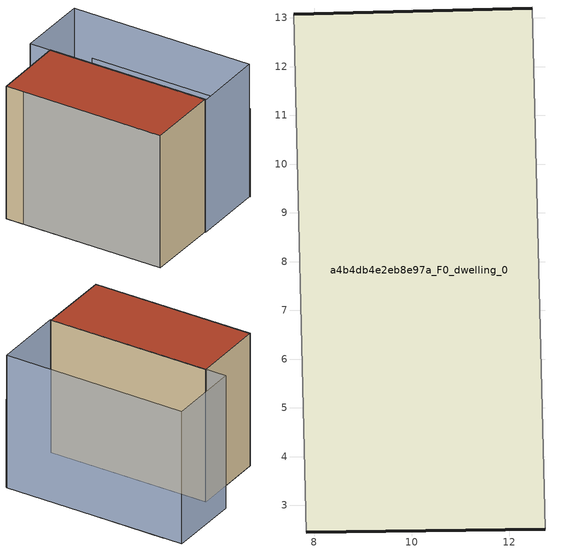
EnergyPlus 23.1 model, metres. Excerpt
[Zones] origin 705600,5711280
a4b4db4e2eb8e97a_F0_dwelling_0
 floor ground (EU_floor_Construction): 12.74,2.51 12.48,13.2 7.59,13.07 7.84,2.45 z0
 wall outside (EU_wall_Construction): 7.59,13.07 12.48,13.2 / 12.74,2.51 7.84,2.45 z0:9
 wall adiabatic (EU_wall_Construction): 12.48,13.2 12.74,2.51 / 7.84,2.45 7.59,13.07 z0:9
 roof outside (EU_roof_Construction): 12.48,13.2 12.74,2.51 7.84,2.45 7.59,13.07 z9
shading: 7.59,13.07 7.84,2.45 / 17.24,14.64 17.5,2.57 / 17.5,2.57 12.68,2.46 / 12.68,2.46 12.43,14.53 / 12.43,14.53 17.24,14.64 z0:9; 17.49,2.52 17.27,13.39 z0:6
[Building]
EU S2 Campaign: North Axis=0; Terrain=City; Solar Distribution=FullExterior
[Site:Location]
London: Latitude=51.5; Longitude=-0.5; Time Zone=0; Elevation=25
[SizingPeriod:WeatherFileDays]
AnnualSizingPeriod: Begin Month=1; Begin Day of Month=1; End Month=12; End Day of Month=31; Day of Week for Start Day=Monday; Use Weather File Daylight Saving Period=No; Use Weather File Rain and Snow Indicators=No
[MATERIAL]
EU_InternalMass_Material: Roughness=MediumRough; Thickness=0.1; Conductivity=1; Density=1800; Specific Heat=900; Thermal Absorptance=0.9; Solar Absorptance=0.7; Visible Absorptance=0.7
[MATERIAL:NOMASS] Roughness=MediumRough; Thermal Absorptance=0.9; Solar Absorptance=0.7; Visible Absorptance=0.7
Name | Thermal Resistance
EU_wall_NoMass | 3.33993
EU_roof_NoMass | 5.24846
EU_floor_NoMass | 4.08214
[CONSTRUCTION]
EU_wall_Construction: EU_wall_NoMass
EU_roof_Construction: EU_roof_NoMass
EU_floor_Construction: EU_floor_NoMass
EU_InternalMass_Construction: EU_InternalMass_Material
[ZONE]
a4b4db4e2eb8e97a_F0_dwelling_0: Type=1; Multiplier=1; Ceiling Height=autocalculate; Volume=469.822; Floor Area=autocalculate; Part of Total Floor Area=Yes
[INTERNALMASS]
a4b4db4e2eb8e97a_F0_dwelling_0_EU_InternalMass: Construction=EU_InternalMass_Construction; Zone or ZoneList=a4b4db4e2eb8e97a_F0_dwelling_0; Surface Area=52.2021
[OTHEREQUIPMENT]
EU_Step8_InternalGain_a4b4db4e2eb8e97a_F0_dwelling_0_f000: Fuel Type=Electricity; Zone or ZoneList or Space or SpaceList=a4b4db4e2eb8e97a_F0_dwelling_0; Schedule=EU_Step8_GainSchedule_a4b4db4e2eb8e97a_F0_dwelling_0_f000; Design Level Calculation Method=Watts/Area; Power per Zone Floor Area=1; Fraction Latent=0; Fraction Radiant=0; Fraction Lost=0; Carbon Dioxide Generation Rate=0; EndUse Subcategory=EU_Step8_InternalGains
[ZONEVENTILATION:DESIGNFLOWRATE]
EU_ConstantAir_a4b4db4e2eb8e97a_F0_dwelling_0: Zone or ZoneList or Space or SpaceList=a4b4db4e2eb8e97a_F0_dwelling_0; Schedule=EU_AlwaysOn; Design Flow Rate Calculation Method=AirChanges/Hour; Air Changes per Hour=0.453648; Ventilation Type=Natural; Fan Pressure Rise=0; Fan Total Efficiency=1; Constant Term Coefficient=1; Temperature Term Coefficient=0; Velocity Term Coefficient=0; Velocity Squared Term Coefficient=0; Minimum Indoor Temperature=-100; Maximum Indoor Temperature=100; Delta Temperature=-100; Minimum Outdoor Temperature=-100; Maximum Outdoor Temperature=100; Maximum Wind Speed=40
[HVACTEMPLATE:THERMOSTAT]
EU_HeatOnly_a4b4db4e2eb8e97a_F0_dwelling_0: Constant Heating Setpoint=20; Constant Cooling Setpoint=50
[HVACTEMPLATE:ZONE:IDEALLOADSAIRSYSTEM]
a4b4db4e2eb8e97a_F0_dwelling_0: Template Thermostat=EU_HeatOnly_a4b4db4e2eb8e97a_F0_dwelling_0; System Availability Schedule=EU_AlwaysOn; Maximum Heating Supply Air Temperature=50; Minimum Cooling Supply Air Temperature=13; Maximum Heating Supply Air Humidity Ratio=0.0156; Minimum Cooling Supply Air Humidity Ratio=0.0077; Heating Limit=NoLimit; Cooling Limit=NoLimit; Heating Availability Schedule=EU_AlwaysOn; Cooling Availability Schedule=EU_CoolingOff; Dehumidification Control Type=ConstantSensibleHeatRatio; Cooling Sensible Heat Ratio=0.7; Dehumidification Setpoint=60; Humidification Control Type=None; Humidification Setpoint=30; Outdoor Air Method=None; Outdoor Air Flow Rate per Person=0.00944; Outdoor Air Flow Rate per Zone Floor Area=0; Outdoor Air Flow Rate per Zone=0; Demand Controlled Ventilation Type=None; Outdoor Air Economizer Type=NoEconomizer; Heat Recovery Type=None; Sensible Heat Recovery Effectiveness=0.7; Latent Heat Recovery Effectiveness=0.65
[SIZING:ZONE]
a4b4db4e2eb8e97a_F0_dwelling_0: Zone Cooling Design Supply Air Temperature Input Method=SupplyAirTemperature; Zone Cooling Design Supply Air Temperature=13; Zone Heating Design Supply Air Temperature Input Method=SupplyAirTemperature; Zone Heating Design Supply Air Temperature=50; Zone Cooling Design Supply Air Humidity Ratio=0.008; Zone Heating Design Supply Air Humidity Ratio=0.008; Cooling Design Air Flow Method=DesignDay; Cooling Design Air Flow Rate=0; Cooling Minimum Air Flow per Zone Floor Area=0.000762; Cooling Minimum Air Flow=0; Cooling Minimum Air Flow Fraction=0.2; Heating Design Air Flow Method=DesignDay; Heating Design Air Flow Rate=0; Heating Maximum Air Flow per Zone Floor Area=0.002032; Heating Maximum Air Flow=0.141576; Heating Maximum Air Flow Fraction=0.3; Account for Dedicated Outdoor Air System=No; Dedicated Outdoor Air System Control Strategy=NeutralSupplyAir; Dedicated Outdoor Air Low Setpoint Temperature for Design=autosize; Dedicated Outdoor Air High Setpoint Temperature for Design=autosize; Zone Load Sizing Method=Sensible Load Only No Latent Load; Zone Latent Cooling Design Supply Air Humidity Ratio Input Method=HumidityRatioDifference; Zone Cooling Design Supply Air Humidity Ratio Difference=0.005; Zone Latent Heating Design Supply Air Humidity Ratio Input Method=HumidityRatioDifference; Zone Humidification Design Supply Air Humidity Ratio Difference=0.005
[SCHEDULE:CONSTANT]
Name | Hourly Value
EU_AlwaysOn | 1
EU_CoolingOff | 0
[SCHEDULE:FILE]
EU_Step8_GainSchedule_a4b4db4e2eb8e97a_F0_dwelling_0_f000: File=../../schedules/a4b4db4e2eb8e97a/a4b4db4e2eb8e97a_F0_dwelling_0_f000_gain.csv; Column Number=1; Rows to Skip at Top=0; Number of Hours of Data=8760; Column Separator=Comma; Interpolate to Timestep=No; Minutes per Item=60; Adjust Schedule for Daylight Savings=Yes
